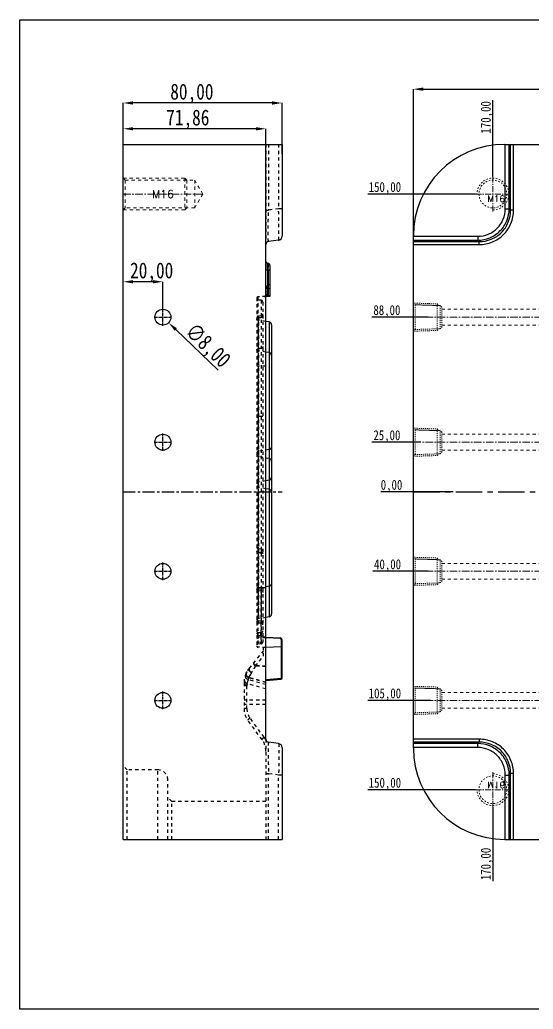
# Model space of a CAD drawing. Header units: millimetres. Extents: x -685 to 1888, y -6001 to 855.
# Drawn here: x -95.8 to 162.8, y -3584.9 to -3086.6 of the extents above; entities that cross this region are included whole.
import ezdxf
from ezdxf.enums import TextEntityAlignment as Align

# ---------------------------------------------------------------- set-up
doc = ezdxf.new("R2010")
doc.units = ezdxf.units.MM
doc.header["$LTSCALE"] = 16.335
doc.header["$PDMODE"] = 3
doc.header["$PDSIZE"] = 0.3125
doc.linetypes.add('CENTER', pattern=[0.6, 0.375, -0.075, 0.075, -0.075])
doc.linetypes.add('HIDDEN', pattern=[0.2, 0.1, -0.1])
doc.layers.get('0').update_dxf_attribs({"linetype": 'CONTINUOUS'})
doc.layers.get('Defpoints').update_dxf_attribs({"linetype": 'CONTINUOUS'})
for name, color, linetype, lineweight in [('cool', 153, 'HIDDEN', 9), ('dim', 82, 'CONTINUOUS', 9), ('screw', 33, 'CONTINUOUS', 13)]:
    doc.layers.add(name, color=color, linetype=linetype, lineweight=lineweight)
doc.layers.add('DEFAULT_2', color=8, linetype='HIDDEN')
doc.styles.get("Standard").update_dxf_attribs({"font": 'txt', "width": 0.8})
doc.styles.add('TXT', font='txt.shx', dxfattribs={"bigfont": 'gbcbig.shx'})
doc.dimstyles.new('mold', dxfattribs={"dimtxt": 8, "dimasz": 5, "dimexe": 0, "dimexo": 0, "dimgap": 0, "dimtad": 1, "dimzin": 1, "dimtxsty": 'Standard', "dimcen": 0, "dimclrd": 4, "dimclre": 4, "dimclrt": 6, "dimazin": 0, "dimtfac": 1, "dimtofl": 0, "dimtmove": 0, "dimatfit": 3, "dimfxl": 0, "dimarcsym": 0})

# ---------------------------------------------------------------- blocks, each defined once
blk = doc.blocks.new('screw_m16_g')
at = {"layer": 'screw', "color": 1, "linetype": 'CENTER', "ltscale": 0.497582}
for p, q in [((0, -8.8), (0, 8.8)), ((-8.8, 0), (8.8, 0))]:
    blk.add_line(p, q, dxfattribs=at)
at = {"layer": 'screw', "color": 33, "linetype": 'HIDDEN', "ltscale": 0.497582}
blk.add_circle((0, 0), 7, dxfattribs=at)
at = {"layer": 'screw', "color": 92, "linetype": 'HIDDEN', "ltscale": 0.497582}
blk.add_arc((0, 0), 8, 270, 180, dxfattribs=at)
at = {"layer": 'screw', "color": 6, "style": 'TXT'}
blk.add_text('M16', height=3.2, dxfattribs=at).set_placement((-2.72, -4))
blk = doc.blocks.new('*D316')
at = {"color": 4, "lineweight": -2}
for p, q in [((-43.76, -3154.14), (-43.76, -3128.49)), ((31.24, -3128.49), (-38.76, -3128.49)), ((36.24, -3154.14), (36.24, -3128.49))]:
    blk.add_line(p, q, dxfattribs=at)
at = {"color": 4}
for points in [[(-38.76, -3127.66), (-38.76, -3129.32), (-43.76, -3128.49)], [(31.24, -3127.66), (31.24, -3129.32), (36.24, -3128.49)]]:
    blk.add_solid(points, dxfattribs=at)
at = {"layer": 'Defpoints', "color": 0}
for p in [(-43.76, -3128.49), (-43.76, -3154.14), (36.24, -3154.14)]:
    blk.add_point(p, dxfattribs=at)
at = {"color": 6, "insert": (-9.17, -3123.82), "char_height": 8, "attachment_point": 5}
blk.add_mtext('80,00', dxfattribs=at)
blk = doc.blocks.new('*D317')
at = {"color": 4, "lineweight": -2}
for p, q in [((102.42, -3208.63), (102.42, -3121.53)), ((107.42, -3121.53), (517.42, -3121.53)), ((522.42, -3208.63), (522.42, -3121.53))]:
    blk.add_line(p, q, dxfattribs=at)
at = {"color": 4}
for points in [[(107.42, -3120.69), (107.42, -3122.36), (102.42, -3121.53)], [(517.42, -3120.69), (517.42, -3122.36), (522.42, -3121.53)]]:
    blk.add_solid(points, dxfattribs=at)
at = {"layer": 'Defpoints', "color": 0}
for p in [(522.42, -3121.53), (102.42, -3208.63), (522.42, -3208.63)]:
    blk.add_point(p, dxfattribs=at)
at = {"color": 6, "insert": (311.28, -3116.86), "char_height": 8, "attachment_point": 5}
blk.add_mtext('420,00', dxfattribs=at)
blk = doc.blocks.new('cool_jt_f12')
at = {"layer": 'cool', "ltscale": 0.3}
for p, q in [((0, 7.0785), (0.856, 6.2225)), ((0, 7.0785), (12, 6.7035)), ((0.856, 6.2225), (0.856, -6.2225)), ((13.5, 5.827375), (0.856, 6.2225)), ((0.856, 6.2225), (13.5, 5.827375)), ((12, 6.7035), (12.856, 5.8475)), ((12, 6.7035), (12, -6.7035)), ((14.327375, 5), (13.5, 5.827375)), ((13.5, -5.827375), (13.5, 5.827375)), ((14.327375, -5), (14.327375, 5)), ((0.856, -6.2225), (0, -7.0785)), ((0, -7.0785), (12, -6.7035)), ((0.856, -6.2225), (13.5, -5.827375)), ((12, -6.7035), (12.856, -5.8475)), ((13.5, -5.827375), (14.327375, -5))]:
    blk.add_line(p, q, dxfattribs=at)
blk = doc.blocks.new('124')
at = {"layer": 'cool', "ltscale": 0.932966}
for p, q in [((10.14, -1344.71), (401.48, -1344.71)), ((10.14, -1352.71), (401.48, -1352.71))]:
    blk.add_line(p, q, dxfattribs=at)
at = {"layer": 'cool', "color": 1, "linetype": 'CENTER', "ltscale": 0.621977}
blk.add_line((-4.19, -1348.71), (415.81, -1348.71), dxfattribs=at)
at = {"layer": 'cool', "ltscale": 0.932966}
blk.add_blockref('cool_jt_f12', (-4.19, -1348.71), dxfattribs=at)
at = {"layer": 'cool', "ltscale": 0.932966, "rotation": 180}
blk.add_blockref('cool_jt_f12', (415.81, -1348.71), dxfattribs=at)
blk = doc.blocks.new('*D319')
at = {"color": 4, "lineweight": -2}
for p, q in [((-43.76, -3231.32), (-43.76, -3218.51)), ((-28.76, -3218.51), (-38.76, -3218.51)), ((-23.76, -3233.97), (-23.76, -3218.51))]:
    blk.add_line(p, q, dxfattribs=at)
at = {"color": 4}
for points in [[(-38.76, -3217.68), (-38.76, -3219.34), (-43.76, -3218.51)], [(-28.76, -3217.68), (-28.76, -3219.34), (-23.76, -3218.51)]]:
    blk.add_solid(points, dxfattribs=at)
at = {"layer": 'Defpoints', "color": 0}
for p in [(-43.76, -3218.51), (-43.76, -3231.32), (-23.76, -3233.97)]:
    blk.add_point(p, dxfattribs=at)
at = {"color": 6, "insert": (-29.42, -3213.84), "char_height": 8, "attachment_point": 5}
blk.add_mtext('20,00', dxfattribs=at)
blk = doc.blocks.new('*D388')
at = {"color": 4, "lineweight": -2}
blk.add_line((4.01, -3263.06), (-17.27, -3242.58), dxfattribs=at)
at = {"color": 4}
blk.add_solid([(-16.69, -3241.98), (-17.85, -3243.18), (-20.87, -3239.12)], dxfattribs=at)
at = {"layer": 'Defpoints', "color": 0}
for p in [(-26.64, -3233.57), (-20.87, -3239.12)]:
    blk.add_point(p, dxfattribs=at)
at = {"color": 6, "insert": (-1.59, -3251.19), "char_height": 8, "attachment_point": 5, "rotation": 316.1051}
blk.add_mtext('∅8,00', dxfattribs=at)
blk = doc.blocks.new('*D400')
at = {"layer": 'Defpoints', "color": 0}
for p in [(96.72, -3324.34), (122.36, -3324.34), (312.42, -3324.34)]:
    blk.add_point(p, dxfattribs=at)
at = {"layer": 'dim', "color": 4, "lineweight": -2}
blk.add_line((122.36, -3324.34), (86.05, -3324.34), dxfattribs=at)
at = {"layer": 'dim', "color": 6, "insert": (91.39, -3321.43), "char_height": 5, "attachment_point": 5}
blk.add_mtext('0,00', dxfattribs=at)
blk = doc.blocks.new('*D401')
at = {"layer": 'Defpoints', "color": 0}
for p in [(96.72, -3299.34), (106.07, -3299.34), (312.42, -3324.34)]:
    blk.add_point(p, dxfattribs=at)
at = {"layer": 'dim', "color": 4, "lineweight": -2}
blk.add_line((106.07, -3299.34), (81.39, -3299.34), dxfattribs=at)
at = {"layer": 'dim', "color": 6, "insert": (89.05, -3296.43), "char_height": 5, "attachment_point": 5}
blk.add_mtext('25,00', dxfattribs=at)
blk = doc.blocks.new('*D402')
at = {"layer": 'Defpoints', "color": 0}
for p in [(312.42, -3324.34), (96.72, -3364.34), (109.9, -3364.34)]:
    blk.add_point(p, dxfattribs=at)
at = {"layer": 'dim', "color": 4, "lineweight": -2}
blk.add_line((109.9, -3364.34), (82.05, -3364.34), dxfattribs=at)
at = {"layer": 'dim', "color": 6, "insert": (89.39, -3361.43), "char_height": 5, "attachment_point": 5}
blk.add_mtext('40,00', dxfattribs=at)
blk = doc.blocks.new('*D403')
at = {"layer": 'Defpoints', "color": 0}
for p in [(312.42, -3324.34), (96.72, -3429.34), (111.16, -3429.34)]:
    blk.add_point(p, dxfattribs=at)
at = {"layer": 'dim', "color": 4, "lineweight": -2}
blk.add_line((111.16, -3429.34), (79.39, -3429.34), dxfattribs=at)
at = {"layer": 'dim', "color": 6, "insert": (88.05, -3426.43), "char_height": 5, "attachment_point": 5}
blk.add_mtext('105,00', dxfattribs=at)
blk = doc.blocks.new('*D404')
at = {"layer": 'Defpoints', "color": 0}
for p in [(312.42, -3324.34), (96.72, -3474.34), (133.62, -3474.34)]:
    blk.add_point(p, dxfattribs=at)
at = {"layer": 'dim', "color": 4, "lineweight": -2}
blk.add_line((133.62, -3474.34), (79.39, -3474.34), dxfattribs=at)
at = {"layer": 'dim', "color": 6, "insert": (88.05, -3471.43), "char_height": 5, "attachment_point": 5}
blk.add_mtext('150,00', dxfattribs=at)
blk = doc.blocks.new('*D405')
at = {"layer": 'Defpoints', "color": 0}
for p in [(96.72, -3236.34), (109.86, -3236.34), (312.42, -3324.34)]:
    blk.add_point(p, dxfattribs=at)
at = {"layer": 'dim', "color": 4, "lineweight": -2}
blk.add_line((109.86, -3236.34), (81.39, -3236.34), dxfattribs=at)
at = {"layer": 'dim', "color": 6, "insert": (89.05, -3233.43), "char_height": 5, "attachment_point": 5}
blk.add_mtext('88,00', dxfattribs=at)
blk = doc.blocks.new('*D406')
at = {"layer": 'Defpoints', "color": 0}
for p in [(96.72, -3174.34), (133.62, -3174.34), (312.42, -3324.34)]:
    blk.add_point(p, dxfattribs=at)
at = {"layer": 'dim', "color": 4, "lineweight": -2}
blk.add_line((133.62, -3174.34), (79.39, -3174.34), dxfattribs=at)
at = {"layer": 'dim', "color": 6, "insert": (88.05, -3171.43), "char_height": 5, "attachment_point": 5}
blk.add_mtext('150,00', dxfattribs=at)
blk = doc.blocks.new('*D407')
at = {"layer": 'Defpoints', "color": 0}
for p in [(142.42, -3144.38), (142.42, -3165.54), (312.42, -3324.34)]:
    blk.add_point(p, dxfattribs=at)
at = {"layer": 'dim', "color": 4, "lineweight": -2}
blk.add_line((142.42, -3165.54), (142.42, -3127.05), dxfattribs=at)
at = {"layer": 'dim', "color": 6, "insert": (139.5, -3135.72), "char_height": 5, "attachment_point": 5, "rotation": 90}
blk.add_mtext('170,00', dxfattribs=at)
blk = doc.blocks.new('*D408')
at = {"layer": 'Defpoints', "color": 0}
for p in [(312.42, -3324.34), (142.42, -3483.14), (142.42, -3503.07)]:
    blk.add_point(p, dxfattribs=at)
at = {"layer": 'dim', "color": 4, "lineweight": -2}
blk.add_line((142.42, -3483.14), (142.42, -3520.4), dxfattribs=at)
at = {"layer": 'dim', "color": 6, "insert": (139.5, -3511.73), "char_height": 5, "attachment_point": 5, "rotation": 90}
blk.add_mtext('170,00', dxfattribs=at)
blk = doc.blocks.new('*D677')
at = {"color": 4, "lineweight": -2}
for p, q in [((-43.76, -3159.02), (-43.76, -3141.48)), ((23.1, -3141.48), (-38.76, -3141.48)), ((28.1, -3204.86), (28.1, -3141.48))]:
    blk.add_line(p, q, dxfattribs=at)
at = {"color": 4}
for points in [[(-38.76, -3140.65), (-38.76, -3142.31), (-43.76, -3141.48)], [(23.1, -3140.65), (23.1, -3142.31), (28.1, -3141.48)]]:
    blk.add_solid(points, dxfattribs=at)
at = {"layer": 'Defpoints', "color": 0}
for p in [(-43.76, -3141.48), (-43.76, -3159.02), (28.1, -3204.86)]:
    blk.add_point(p, dxfattribs=at)
at = {"color": 6, "insert": (-11.22, -3136.81), "char_height": 8, "attachment_point": 5}
blk.add_mtext('71,86', dxfattribs=at)

msp = doc.modelspace()

# ---------------------------------------------------------------- linework, layer by layer
at = {"color": 7, "linetype": 'Continuous'}
for p, q in [((-43.755, -3499.342), (-43.755, -3149.342)), ((-43.755, -3149.342), (36.245, -3149.342)), ((36.245, -3149.342), (36.245, -3195.603)), ((148.421, -3149.342), (476.421, -3149.342)), ((148.682, -3181.74), (148.682, -3149.342)), ((150.662, -3181.74), (150.662, -3149.342)), ((151.383, -3182.46), (151.383, -3149.342)), ((152.869, -3182.46), (152.869, -3149.342)), ((148.682, -3181.74), (150.662, -3181.74)), ((150.662, -3181.74), (151.383, -3182.46)), ((152.869, -3182.46), (151.383, -3182.46)), ((34.523, -3197.584), (29.395, -3198.305)), ((102.421, -3453.342), (102.421, -3195.342)), ((102.421, -3195.603), (134.818, -3195.603)), ((102.421, -3197.584), (134.818, -3197.584)), ((102.421, -3198.305), (135.539, -3198.305)), ((134.818, -3195.603), (134.818, -3197.584)), ((134.818, -3197.584), (135.539, -3198.305)), ((135.539, -3199.79), (135.539, -3198.305)), ((28.104, -3448.894), (28.104, -3199.79)), ((102.421, -3199.79), (135.539, -3199.79)), ((29.017, -3212.731), (28.104, -3212.731)), ((29.216, -3209.262), (29.017, -3209.245)), ((29.017, -3225.886), (29.017, -3212.731)), ((29.216, -3212.749), (29.017, -3212.731)), ((29.216, -3212.749), (29.216, -3225.883)), ((30.128, -3212.749), (29.216, -3212.749)), ((30.128, -3210.258), (30.128, -3225.867)), ((30.128, -3225.867), (28.224, -3225.9)), ((29.723, -3238.747), (28.104, -3238.462)), ((29.723, -3238.747), (29.723, -3387.308)), ((30.968, -3240.233), (30.968, -3385.821)), ((29.723, -3254.209), (28.104, -3253.924)), ((29.723, -3318.466), (28.104, -3318.751)), ((29.723, -3323.051), (28.104, -3322.766)), ((29.723, -3387.308), (28.104, -3387.594)), ((28.104, -3397.492), (35.292, -3397.868)), ((35.292, -3398.24), (28.104, -3397.863)), ((35.768, -3402.38), (28.104, -3402.782)), ((35.768, -3398.742), (35.768, -3418.173)), ((35.768, -3402.38), (36.245, -3402.355)), ((36.245, -3418.172), (36.245, -3398.872)), ((28.104, -3418.843), (35.768, -3418.173)), ((36.182, -3418.172), (36.243, -3418.172)), ((28.104, -3419.342), (35.788, -3418.67)), ((34.523, -3451.1), (29.395, -3450.379)), ((135.539, -3448.894), (102.421, -3448.894)), ((135.539, -3450.379), (102.421, -3450.379)), ((134.818, -3451.1), (102.421, -3451.1)), ((134.818, -3451.1), (135.539, -3450.379)), ((134.818, -3453.081), (134.818, -3451.1)), ((135.539, -3448.894), (135.539, -3450.379)), ((36.245, -3453.081), (36.245, -3499.342)), ((134.818, -3453.081), (102.421, -3453.081)), ((148.682, -3499.342), (148.682, -3466.944)), ((148.682, -3466.944), (150.662, -3466.944)), ((150.662, -3466.944), (151.383, -3466.224)), ((150.662, -3499.342), (150.662, -3466.944)), ((151.383, -3499.342), (151.383, -3466.224)), ((152.869, -3466.224), (151.383, -3466.224)), ((152.869, -3499.342), (152.869, -3466.224)), ((-43.755, -3499.342), (36.245, -3499.342)), ((148.421, -3499.342), (273.64, -3499.342))]:
    msp.add_line(p, q, dxfattribs=at)
at = {"color": 1, "linetype": 'CENTER', "ltscale": 0.248791}
for p, q in [((-23.755, -3240.742), (-23.755, -3231.942)), ((-28.155, -3236.342), (-19.355, -3236.342)), ((-23.755, -3303.742), (-23.755, -3294.942)), ((-28.155, -3299.342), (-19.355, -3299.342)), ((-23.755, -3368.742), (-23.755, -3359.942)), ((-28.155, -3364.342), (-19.355, -3364.342)), ((-23.755, -3433.742), (-23.755, -3424.942)), ((-28.155, -3429.342), (-19.355, -3429.342))]:
    msp.add_line(p, q, dxfattribs=at)
at = {"color": 1, "linetype": 'CENTER', "ltscale": 0.995164}
msp.add_line((-43.755, -3324.342), (36.245, -3324.342), dxfattribs=at)
at = {"color": 1, "linetype": 'CENTER', "ltscale": 2.176925}
msp.add_line((102.421, -3324.342), (522.421, -3324.342), dxfattribs=at)
msp.add_lwpolyline([(-95.837, -3086.591), (599.912, -3086.591), (599.912, -3584.869), (-95.837, -3584.869)], close=True)
for centre in [(-23.755, -3236.342), (-23.755, -3299.342), (-23.755, -3364.342), (-23.755, -3429.342)]:
    msp.add_circle(centre, 4)
at = {"color": 7, "linetype": 'Continuous'}
for centre, radius, start, end in [((148.421, -3195.342), 46, 90, 180), ((29.604, -3199.79), 1.5, 98, 180), ((34.245, -3195.603), 2, 278, 0), ((29.104, -3208.249), 1, 208.33388, 265), ((170.854, -3209.246), 141.88, 181.11375, 181.40758), ((29.128, -3210.258), 1, 0, 85), ((-105.758, -3209.405), 135.015, 358.58094, 359.00304), ((-87.42, -3209.727), 116.674, 359.00433, 359.19994), ((29.461, -3240.232), 1.508, 360, 80), ((29.461, -3255.694), 1.508, 360, 80), ((29.461, -3316.981), 1.508, 280, 360), ((29.461, -3324.536), 1.508, 360, 80), ((29.461, -3385.824), 1.508, 280, 360), ((35.24, -3398.872), 1.005, 360, 87), ((35.905, -3362.737), 55.435, 269.85911, 270.28697), ((35.745, -3418.172), 0.5, 275, 0), ((29.604, -3448.894), 1.5, 180, 262), ((34.245, -3453.081), 2, 0, 82), ((148.421, -3453.342), 46, 180, 270)]:
    msp.add_arc(centre, radius, start, end, dxfattribs=at)
for points, knots in [([(134.818, -3195.603), (136.623, -3195.603), (140.272, -3194.895), (144.893, -3191.817), (147.973, -3187.196), (148.682, -3183.545), (148.682, -3181.74)], [0, 0, 0, 0, 0.2499874, 0.4999184, 0.7498731, 1, 1, 1, 1]), ([(134.818, -3197.584), (136.879, -3197.579), (141.043, -3196.759), (146.315, -3193.239), (149.837, -3187.967), (150.657, -3183.801), (150.662, -3181.74)], [0, 0, 0, 0, 0.249973, 0.4999188, 0.749888, 1, 1, 1, 1]), ([(135.539, -3199.79), (137.795, -3199.79), (142.357, -3198.904), (148.134, -3195.056), (151.982, -3189.279), (152.868, -3184.716), (152.869, -3182.46)], [0, 0, 0, 0, 0.2500222, 0.4999828, 0.749975, 1, 1, 1, 1]), ([(135.539, -3198.305), (137.603, -3198.308), (141.778, -3197.506), (147.068, -3193.99), (150.584, -3188.7), (151.387, -3184.524), (151.383, -3182.46)], [0, 0, 0, 0, 0.2500208, 0.4999826, 0.7499764, 1, 1, 1, 1]), ([(28.982, -3210.447), (28.981, -3210.348), (28.981, -3210.03), (28.983, -3209.711), (28.991, -3209.493)], [0, 0, 0, 0, 0.3116529, 1, 1, 1, 1]), ([(29.001, -3212.004), (28.998, -3211.863), (28.989, -3211.344), (28.983, -3210.825), (28.982, -3210.447)], [0, 0, 0, 0, 0.2715854, 1, 1, 1, 1]), ([(28.991, -3209.493), (28.992, -3209.456), (28.995, -3209.396), (29, -3209.313), (29.007, -3209.276), (29.011, -3209.244), (29.017, -3209.245)], [0, 0, 0, 0, 0.4329083, 0.7442602, 0.9322565, 1, 1, 1, 1]), ([(29.216, -3209.262), (29.221, -3209.263), (29.224, -3209.287), (29.231, -3209.32), (29.235, -3209.387), (29.243, -3209.517), (29.248, -3209.742), (29.25, -3209.936), (29.251, -3210.048)], [0, 0, 0, 0, 0.0191049, 0.0686388, 0.1495189, 0.2613573, 0.5747406, 1, 1, 1, 1]), ([(29.251, -3210.048), (29.251, -3210.141), (29.252, -3210.577), (29.248, -3211.013), (29.243, -3211.356)], [0, 0, 0, 0, 0.2143111, 1, 1, 1, 1]), ([(35.292, -3397.868), (35.295, -3397.868), (35.295, -3397.884), (35.298, -3397.902), (35.299, -3397.941), (35.299, -3398.008), (35.297, -3398.11), (35.294, -3398.195), (35.292, -3398.24)], [0, 0, 0, 0, 0.0235068, 0.0859863, 0.1838334, 0.3126463, 0.6392497, 1, 1, 1, 1]), ([(35.768, -3398.742), (35.768, -3398.651), (35.708, -3398.467), (35.567, -3398.337), (35.486, -3398.294)], [0, 0, 0, 0, 0.4968844, 1, 1, 1, 1]), ([(35.768, -3398.742), (35.844, -3398.743), (35.981, -3398.753), (36.119, -3398.781), (36.176, -3398.807)], [0, 0, 0, 0, 0.544366, 1, 1, 1, 1]), ([(36.176, -3398.807), (36.186, -3398.812), (36.213, -3398.826), (36.245, -3398.851), (36.245, -3398.872)], [0, 0, 0, 0, 0.3436369, 1, 1, 1, 1]), ([(35.768, -3418.173), (35.772, -3418.215), (35.782, -3418.358), (35.791, -3418.502), (35.788, -3418.603)], [0, 0, 0, 0, 0.2978468, 1, 1, 1, 1]), ([(35.788, -3418.603), (35.788, -3418.62), (35.785, -3418.637), (35.784, -3418.67), (35.778, -3418.671)], [0, 0, 0, 0, 0.725984, 1, 1, 1, 1]), ([(150.662, -3466.944), (150.658, -3464.884), (149.837, -3460.719), (146.318, -3455.447), (141.046, -3451.926), (136.88, -3451.105), (134.818, -3451.1)], [0, 0, 0, 0, 0.249973, 0.4999188, 0.749888, 1, 1, 1, 1]), ([(152.869, -3466.224), (152.868, -3463.968), (151.983, -3459.406), (148.135, -3453.628), (142.357, -3449.78), (137.795, -3448.894), (135.539, -3448.894)], [0, 0, 0, 0, 0.2500222, 0.4999828, 0.749975, 1, 1, 1, 1]), ([(151.383, -3466.224), (151.387, -3464.16), (150.585, -3459.984), (147.068, -3454.694), (141.778, -3451.178), (137.603, -3450.376), (135.539, -3450.379)], [0, 0, 0, 0, 0.2500208, 0.4999826, 0.7499764, 1, 1, 1, 1]), ([(148.682, -3466.944), (148.682, -3465.14), (147.973, -3461.491), (144.896, -3456.869), (140.274, -3453.79), (136.624, -3453.081), (134.818, -3453.081)], [0, 0, 0, 0, 0.2499874, 0.4999184, 0.7498731, 1, 1, 1, 1])]:
    msp.add_open_spline(points, degree=3, knots=knots, dxfattribs=at)
msp.add_open_spline([(35.486, -3398.294), (35.426, -3398.263), (35.359, -3398.244), (35.292, -3398.24)], degree=3, dxfattribs=at)
at = {"layer": 'DEFAULT_2', "color": 8, "linetype": 'HIDDEN'}
for p, q in [((28.104, -3149.342), (28.104, -3199.79)), ((29.395, -3149.342), (29.395, -3182.46)), ((34.523, -3149.342), (34.523, -3181.74)), ((28.104, -3182.46), (29.395, -3182.46)), ((34.523, -3181.74), (29.395, -3182.46)), ((36.245, -3181.74), (34.523, -3181.74)), ((28.743, -3220.446), (27.911, -3224.604)), ((28.861, -3222.156), (28.378, -3224.573)), ((29.209, -3220.043), (28.861, -3222.156)), ((28.861, -3222.156), (29.001, -3221.309)), ((30.128, -3222.139), (28.861, -3222.156)), ((29.001, -3221.309), (29.209, -3220.043)), ((30.128, -3219.995), (29.209, -3220.043)), ((23.582, -3226.616), (23.582, -3402.068)), ((25.662, -3227.847), (24.049, -3227.734)), ((28.104, -3225.902), (24.058, -3226.114)), ((24.058, -3226.114), (24.058, -3402.57)), ((25.662, -3227.847), (25.662, -3390.336)), ((27.853, -3225.196), (27.853, -3225.438)), ((28.104, -3225.902), (28.224, -3225.9)), ((28.329, -3225.066), (28.329, -3225.539)), ((30.128, -3225.633), (28.329, -3225.539)), ((26.597, -3228.849), (26.597, -3399.835)), ((24.246, -3237.782), (24.246, -3388.274)), ((28.104, -3238.462), (24.246, -3237.782)), ((24.329, -3235.813), (24.329, -3390.243)), ((25.662, -3235.72), (24.329, -3235.813)), ((25.662, -3236.618), (24.329, -3236.709)), ((28.104, -3253.924), (24.246, -3253.243)), ((25.662, -3252.08), (24.329, -3252.17)), ((28.104, -3261.077), (23.582, -3261.077)), ((26.597, -3286.337), (23.582, -3286.337)), ((29.723, -3303.004), (24.246, -3303.97)), ((29.723, -3307.59), (24.246, -3306.624)), ((28.104, -3318.751), (24.246, -3319.431)), ((28.104, -3322.766), (24.246, -3322.086)), ((24.329, -3354.698), (24.255, -3352.95)), ((24.255, -3352.95), (24.27, -3353.305)), ((25.753, -3353.194), (24.256, -3352.95)), ((24.27, -3353.305), (24.295, -3353.889)), ((25.75, -3353.232), (25.753, -3353.194)), ((26.597, -3355.18), (23.582, -3355.18)), ((24.295, -3353.889), (24.329, -3354.698)), ((24.329, -3354.698), (25.662, -3354.901)), ((28.104, -3372.632), (23.582, -3372.632)), ((24.049, -3372.879), (23.582, -3372.879)), ((25.662, -3372.766), (24.049, -3372.879)), ((29.723, -3371.847), (24.246, -3372.812)), ((26.597, -3372.766), (25.662, -3372.766)), ((25.662, -3373.976), (24.329, -3373.885)), ((28.104, -3387.594), (24.246, -3388.274)), ((25.662, -3389.438), (24.329, -3389.347)), ((24.329, -3390.243), (25.662, -3390.336)), ((28.104, -3397.492), (24.058, -3397.279)), ((28.104, -3397.863), (24.058, -3397.651)), ((25.521, -3395.38), (24.119, -3395.282)), ((24.119, -3396.768), (24.119, -3400.192)), ((25.521, -3396.866), (24.119, -3396.768)), ((25.521, -3396.866), (25.521, -3400.094)), ((24.043, -3400.411), (24.049, -3400.95)), ((25.662, -3400.837), (24.049, -3400.95)), ((28.104, -3402.782), (24.058, -3402.57)), ((25.521, -3400.094), (24.119, -3400.192)), ((26.904, -3407.103), (26.904, -3402.719)), ((26.904, -3404.282), (19.81, -3412.969)), ((22.834, -3412.087), (26.904, -3407.103)), ((28.104, -3412.349), (22.834, -3412.087)), ((28.104, -3412.094), (23.034, -3411.842)), ((28.104, -3420.394), (19.59, -3418.006)), ((28.104, -3420.206), (19.686, -3417.829)), ((17.104, -3420.559), (17.104, -3433.468)), ((18.553, -3433.468), (18.553, -3421.877)), ((28.104, -3423.571), (18.673, -3420.908)), ((28.104, -3421.411), (19.196, -3418.913)), ((28.104, -3429.237), (17.104, -3429.237)), ((28.104, -3431.449), (17.104, -3431.449)), ((18.553, -3433.468), (17.104, -3433.468)), ((26.168, -3449.102), (19.04, -3439.381)), ((27.23, -3447.919), (20.102, -3438.199)), ((28.104, -3448.894), (28.104, -3499.342)), ((-41.754, -3464.342), (-43.755, -3462.341)), ((-41.755, -3499.342), (-41.754, -3464.342)), ((-26.255, -3464.342), (-41.754, -3464.342)), ((-26.255, -3499.342), (-26.255, -3464.342)), ((28.104, -3466.224), (29.395, -3466.224)), ((34.523, -3466.944), (29.395, -3466.224)), ((29.395, -3499.342), (29.395, -3466.224)), ((36.245, -3466.944), (34.523, -3466.944)), ((34.523, -3499.342), (34.523, -3466.944)), ((-21.255, -3499.342), (-21.255, -3469.342)), ((-19.255, -3480.312), (-21.255, -3478.312)), ((-19.255, -3499.342), (-19.255, -3480.312)), ((28.104, -3480.312), (-19.255, -3480.312))]:
    msp.add_line(p, q, dxfattribs=at)
for points in [[(24.255, -3352.95), (23.941, -3352.826), (23.677, -3352.536), (23.582, -3352.156)], [(26.597, -3354.186), (26.469, -3353.696), (26.119, -3353.331), (25.752, -3353.194)]]:
    msp.add_lwpolyline(points, dxfattribs=at)
for centre, radius, start, end in [((29.104, -3208.249), 1, 180, 208.33388), ((-70.805, -3209.957), 100.058, 359.19903, 359.40319), ((29.236, -3220.545), 0.502, 93, 168.69006), ((24.084, -3226.616), 0.502, 93, 180), ((24.084, -3227.233), 0.502, 180, 266), ((25.592, -3228.849), 1.005, 360, 86), ((27.35, -3225.438), 0.502, 273, 360), ((30.868, -3225.196), 3.015, 168.69006, 180), ((28.354, -3226.912), 1.846, 90.76377, 94.32581), ((22.979, -3225.169), 5.363, 354.28782, 356.04368), ((30.839, -3225.066), 2.51, 168.69536, 180.00255), ((24.386, -3236.615), 0.804, 94, 180), ((24.386, -3236.99), 0.804, 180, 260), ((25.592, -3234.717), 1.005, 274, 360), ((25.636, -3235.641), 0.961, 338.02939, 344.5686), ((24.386, -3252.451), 0.804, 180, 260), ((29.461, -3301.52), 1.508, 280, 360), ((24.386, -3304.762), 0.804, 100, 180), ((24.386, -3305.832), 0.804, 180, 260), ((29.461, -3309.074), 1.508, 360, 80), ((24.386, -3320.223), 0.804, 100, 180), ((24.386, -3321.294), 0.804, 180, 260), ((24.381, -3352.99), 1.708, 258.24528, 268.27562), ((24.386, -3373.604), 0.804, 100, 180), ((-8388.134, -3395.014), 8413.825, 0.0247728, 0.1515008), ((29.461, -3370.362), 1.508, 280, 360), ((24.386, -3389.066), 0.804, 100, 180), ((24.386, -3389.44), 0.804, 180, 266), ((25.592, -3391.338), 1.005, 360, 86), ((-1734.804, -3393.244), 1760.495, 359.822454, 0.060807), ((24.084, -3395.783), 0.502, 86.00127, 179.99639), ((24.084, -3396.778), 0.502, 180, 267), ((24.08, -3398.59), 1.822, 91.27441, 95.02566), ((24.084, -3398.695), 1.927, 88.96985, 91.33422), ((32.773, -3397.286), 8.723, 181.42237, 182.39845), ((-150.925, -3394.488), 175.059, 359.25358, 359.448), ((-34.637, -3395.647), 58.766, 359.48634, 359.95135), ((88.502, -3395.131), 63.005, 181.35597, 181.57858), ((25.592, -3394.378), 1.005, 266, 360), ((35.266, -3398.742), 0.502, 0.00021, 86.99967), ((24.084, -3401.451), 0.502, 94, 180), ((24.084, -3402.068), 0.502, 180, 267), ((25.591, -3396.256), 3.839, 268.96833, 270.67958), ((25.592, -3399.835), 1.005, 274, 360), ((29.104, -3420.559), 12, 140.76263, 180), ((185.23, -3513.617), 191.483, 147.89244, 149.16862), ((179.718, -3510.386), 185.137, 147.92985, 149.1312), ((179.574, -3510.298), 184.968, 147.9293, 149.13175), ((28.553, -3422.453), 10, 152.45671, 171.11199), ((25.703, -3421.876), 7.151, 155.52131, 180.01128), ((25.679, -3422.21), 7.126, 169.46712, 180.02075), ((27.104, -3433.468), 10, 180, 216.25384), ((26.552, -3433.468), 7.999, 179.99749, 216.25634), ((33.691, -3456.063), 10.396, 128.42776, 129.8382), ((17.588, -3454.989), 11.956, 28.44783, 36.25077), ((18.104, -3455.015), 10, 0, 36.25384), ((-26.255, -3469.342), 5, 0, 90)]:
    msp.add_arc(centre, radius, start, end, dxfattribs=at)
for points, knots in [([(29.395, -3198.305), (29.389, -3198.306), (29.383, -3198.268), (29.374, -3198.225), (29.367, -3198.125), (29.359, -3197.998), (29.352, -3197.83), (29.342, -3197.534), (29.332, -3197.073), (29.323, -3196.415), (29.316, -3195.621), (29.312, -3194.699), (29.311, -3193.658), (29.313, -3192.507), (29.319, -3190.788), (29.333, -3188.46), (29.359, -3185.518), (29.382, -3183.492), (29.395, -3182.46)], [0, 0, 0, 0, 0.0012565, 0.0047746, 0.0106358, 0.018848, 0.0294105, 0.042309, 0.0749898, 0.116632, 0.1668725, 0.2252287, 0.2911597, 0.3640033, 0.443057, 0.6165129, 0.8046509, 1, 1, 1, 1]), ([(34.523, -3197.584), (34.531, -3197.583), (34.54, -3197.548), (34.551, -3197.496), (34.561, -3197.396), (34.572, -3197.265), (34.581, -3197.094), (34.594, -3196.795), (34.608, -3196.33), (34.62, -3195.669), (34.628, -3194.874), (34.633, -3193.952), (34.636, -3192.495), (34.628, -3190.433), (34.606, -3187.728), (34.571, -3184.792), (34.54, -3182.77), (34.523, -3181.74)], [0, 0, 0, 0, 0.0015355, 0.0052877, 0.0113643, 0.0197779, 0.0305272, 0.0435942, 0.0765547, 0.118393, 0.1687287, 0.2270887, 0.2929275, 0.4444223, 0.617299, 0.8049653, 1, 1, 1, 1]), ([(29.017, -3209.245), (29.011, -3209.244), (29.007, -3209.278), (29, -3209.317), (28.995, -3209.405), (28.99, -3209.517), (28.986, -3209.663), (28.982, -3209.914), (28.981, -3210.179), (28.981, -3210.385), (28.982, -3210.447)], [0, 0, 0, 0, 0.0148384, 0.0561588, 0.1246163, 0.2197286, 0.3407106, 0.4864306, 0.8463534, 1, 1, 1, 1]), ([(29.001, -3212.004), (29.001, -3212.02), (29.006, -3212.262), (29.011, -3212.504), (29.017, -3212.731)], [0, 0, 0, 0, 0.0639145, 1, 1, 1, 1]), ([(29.216, -3212.749), (29.221, -3212.522), (29.231, -3212.078), (29.239, -3211.614), (29.242, -3211.376), (29.243, -3211.356)], [0, 0, 0, 0, 0.4876481, 0.9573282, 1, 1, 1, 1]), ([(28.861, -3222.156), (28.755, -3222.137), (28.609, -3222.124), (28.455, -3222.138), (28.399, -3222.168), (28.395, -3222.187)], [0, 0, 0, 0, 0.671524, 0.8787586, 1, 1, 1, 1]), ([(28.329, -3225.066), (28.216, -3225.067), (28.061, -3225.083), (27.903, -3225.131), (27.853, -3225.176), (27.853, -3225.196)], [0, 0, 0, 0, 0.6666372, 0.8824072, 1, 1, 1, 1]), ([(28.328, -3225.518), (28.215, -3225.529), (28.062, -3225.528), (27.902, -3225.499), (27.853, -3225.457), (27.853, -3225.438)], [0, 0, 0, 0, 0.6808846, 0.889424, 1, 1, 1, 1]), ([(27.853, -3225.438), (27.853, -3225.467), (27.959, -3225.515), (28.035, -3225.52), (28.094, -3225.524)], [0, 0, 0, 0, 0.3271637, 1, 1, 1, 1]), ([(27.911, -3224.604), (27.915, -3224.586), (27.97, -3224.555), (28.125, -3224.541), (28.271, -3224.554), (28.378, -3224.573)], [0, 0, 0, 0, 0.1146121, 0.3283255, 1, 1, 1, 1]), ([(28.097, -3224.547), (28.053, -3224.548), (27.992, -3224.549), (27.916, -3224.582), (27.911, -3224.604)], [0, 0, 0, 0, 0.6629236, 1, 1, 1, 1]), ([(28.091, -3225.903), (28.103, -3225.903), (28.176, -3225.87), (28.19, -3225.782), (28.204, -3225.722)], [0, 0, 0, 0, 0.1657758, 1, 1, 1, 1]), ([(28.094, -3225.524), (28.112, -3225.525), (28.19, -3225.528), (28.268, -3225.524), (28.327, -3225.518)], [0, 0, 0, 0, 0.2283104, 1, 1, 1, 1]), ([(28.378, -3224.573), (28.353, -3224.569), (28.26, -3224.554), (28.166, -3224.546), (28.097, -3224.547)], [0, 0, 0, 0, 0.26932, 1, 1, 1, 1]), ([(28.105, -3225.902), (28.148, -3225.902), (28.2, -3225.722), (28.243, -3225.619), (28.279, -3225.533)], [0, 0, 0, 0, 0.3164148, 1, 1, 1, 1]), ([(28.204, -3225.722), (28.207, -3225.707), (28.22, -3225.642), (28.229, -3225.576), (28.23, -3225.525)], [0, 0, 0, 0, 0.23053, 1, 1, 1, 1]), ([(28.329, -3225.539), (28.324, -3225.617), (28.311, -3225.736), (28.299, -3225.858), (28.285, -3225.899)], [0, 0, 0, 0, 0.6426471, 1, 1, 1, 1]), ([(28.285, -3225.899), (28.288, -3225.89), (28.303, -3225.825), (28.309, -3225.759), (28.315, -3225.703)], [0, 0, 0, 0, 0.1449554, 1, 1, 1, 1]), ([(24.329, -3236.709), (24.134, -3236.722), (23.742, -3236.897), (23.582, -3237.298), (23.582, -3237.49)], [0, 0, 0, 0, 0.5044069, 1, 1, 1, 1]), ([(26.597, -3235.641), (26.597, -3235.881), (26.396, -3236.383), (25.906, -3236.601), (25.662, -3236.618)], [0, 0, 0, 0, 0.4955931, 1, 1, 1, 1]), ([(23.582, -3252.952), (23.582, -3252.76), (23.742, -3252.358), (24.134, -3252.184), (24.329, -3252.17)], [0, 0, 0, 0, 0.4955931, 1, 1, 1, 1]), ([(26.597, -3251.103), (26.597, -3251.343), (26.396, -3251.845), (25.906, -3252.063), (25.662, -3252.08)], [0, 0, 0, 0, 0.4955931, 1, 1, 1, 1]), ([(25.753, -3353.194), (25.754, -3353.196), (25.749, -3353.208), (25.752, -3353.228), (25.748, -3353.266), (25.745, -3353.343), (25.737, -3353.476), (25.727, -3353.674), (25.714, -3353.921), (25.691, -3354.336), (25.673, -3354.667), (25.662, -3354.9)], [0, 0, 0, 0, 0.0043411, 0.0173619, 0.0390495, 0.0692686, 0.1544731, 0.2712787, 0.417403, 0.5900756, 1, 1, 1, 1]), ([(24.329, -3354.698), (24.235, -3354.695), (24.051, -3354.672), (23.785, -3354.605), (23.582, -3354.461), (23.582, -3354.355)], [0, 0, 0, 0, 0.3277928, 0.6311389, 1, 1, 1, 1]), ([(26.597, -3355.334), (26.597, -3355.2), (26.343, -3355.018), (26.01, -3354.933), (25.78, -3354.904), (25.662, -3354.901)], [0, 0, 0, 0, 0.3701613, 0.6730157, 1, 1, 1, 1]), ([(25.662, -3354.901), (25.834, -3354.906), (26.134, -3354.948), (26.43, -3355.074), (26.52, -3355.171)], [0, 0, 0, 0, 0.5647969, 1, 1, 1, 1]), ([(26.548, -3355.205), (26.556, -3355.215), (26.581, -3355.254), (26.597, -3355.3), (26.597, -3355.334)], [0, 0, 0, 0, 0.2797015, 1, 1, 1, 1]), ([(24.329, -3373.885), (24.134, -3373.872), (23.742, -3373.697), (23.582, -3373.296), (23.582, -3373.104)], [0, 0, 0, 0, 0.5044069, 1, 1, 1, 1]), ([(25.662, -3372.766), (25.666, -3374.592), (25.674, -3378.173), (25.683, -3383.374), (25.688, -3387.486), (25.69, -3390.523), (25.691, -3392.558), (25.69, -3394.402), (25.689, -3396.037), (25.687, -3397.448), (25.684, -3398.477), (25.681, -3399.178), (25.679, -3399.609), (25.677, -3399.976), (25.674, -3400.277), (25.671, -3400.511), (25.67, -3400.667), (25.666, -3400.755), (25.667, -3400.801), (25.662, -3400.819), (25.665, -3400.838), (25.662, -3400.837)], [0, 0, 0, 0, 0.1951233, 0.3827765, 0.5557371, 0.6345884, 0.7073212, 0.7732229, 0.8316695, 0.8820857, 0.9240006, 0.9416352, 0.9570022, 0.9700703, 0.9808082, 0.9891871, 0.9951885, 0.9972927, 0.9987966, 0.9996986, 1, 1, 1, 1]), ([(25.662, -3373.976), (25.906, -3373.993), (26.396, -3374.211), (26.597, -3374.713), (26.597, -3374.953)], [0, 0, 0, 0, 0.5044069, 1, 1, 1, 1]), ([(23.582, -3388.565), (23.582, -3388.757), (23.742, -3389.159), (24.134, -3389.333), (24.329, -3389.347)], [0, 0, 0, 0, 0.4955931, 1, 1, 1, 1]), ([(25.662, -3389.438), (25.906, -3389.454), (26.396, -3389.673), (26.597, -3390.174), (26.597, -3390.414)], [0, 0, 0, 0, 0.5044069, 1, 1, 1, 1]), ([(24.119, -3396.768), (23.993, -3396.766), (23.819, -3396.78), (23.642, -3396.827), (23.582, -3396.876), (23.582, -3396.898)], [0, 0, 0, 0, 0.6637433, 0.8836598, 1, 1, 1, 1]), ([(24.058, -3397.651), (23.944, -3397.65), (23.789, -3397.635), (23.632, -3397.585), (23.582, -3397.541), (23.582, -3397.522)], [0, 0, 0, 0, 0.6672302, 0.8854633, 1, 1, 1, 1]), ([(23.594, -3396.869), (23.623, -3396.837), (23.74, -3396.799), (23.85, -3396.781), (23.921, -3396.775)], [0, 0, 0, 0, 0.3786667, 1, 1, 1, 1]), ([(24.058, -3397.279), (24.052, -3397.279), (24.056, -3397.312), (24.049, -3397.345), (24.052, -3397.42), (24.052, -3397.472), (24.053, -3397.503)], [0, 0, 0, 0, 0.0732335, 0.276118, 0.5913119, 1, 1, 1, 1]), ([(24.058, -3397.651), (24.056, -3397.602), (24.053, -3397.514), (24.051, -3397.41), (24.052, -3397.346), (24.052, -3397.31), (24.055, -3397.294), (24.055, -3397.279), (24.058, -3397.279)], [0, 0, 0, 0, 0.3959818, 0.7127088, 0.8327614, 0.9227221, 0.9792833, 1, 1, 1, 1]), ([(24.119, -3395.282), (24.122, -3395.282), (24.12, -3395.296), (24.124, -3395.312), (24.124, -3395.348), (24.127, -3395.416), (24.128, -3395.535), (24.128, -3395.711), (24.128, -3395.929), (24.125, -3396.286), (24.122, -3396.57), (24.119, -3396.768)], [0, 0, 0, 0, 0.004802, 0.0184406, 0.0409021, 0.0720867, 0.1598604, 0.2792536, 0.427219, 0.5998965, 1, 1, 1, 1]), ([(24.126, -3395.389), (24.126, -3395.373), (24.124, -3395.348), (24.124, -3395.312), (24.12, -3395.296), (24.122, -3395.282), (24.119, -3395.282)], [0, 0, 0, 0, 0.4325873, 0.7441755, 0.9333766, 1, 1, 1, 1]), ([(25.515, -3396.622), (25.512, -3396.496), (25.506, -3396.118), (25.497, -3395.74), (25.508, -3395.487)], [0, 0, 0, 0, 0.3309739, 1, 1, 1, 1]), ([(25.521, -3395.38), (25.512, -3395.379), (25.516, -3395.437), (25.504, -3395.495), (25.505, -3395.635), (25.502, -3395.806), (25.505, -3396.026), (25.509, -3396.383), (25.516, -3396.668), (25.521, -3396.866)], [0, 0, 0, 0, 0.0186557, 0.0723209, 0.159539, 0.2784267, 0.4265553, 0.5994885, 1, 1, 1, 1]), ([(25.508, -3395.487), (25.509, -3395.46), (25.517, -3395.437), (25.512, -3395.38), (25.521, -3395.38)], [0, 0, 0, 0, 0.7410313, 1, 1, 1, 1]), ([(25.521, -3396.866), (25.774, -3396.871), (26.125, -3396.846), (26.474, -3396.745), (26.597, -3396.65), (26.597, -3396.607)], [0, 0, 0, 0, 0.66312, 0.8862708, 1, 1, 1, 1]), ([(25.521, -3396.866), (25.774, -3396.871), (26.125, -3396.846), (26.473, -3396.745), (26.597, -3396.65), (26.597, -3396.607)], [0, 0, 0, 0, 0.6631397, 0.8862814, 1, 1, 1, 1]), ([(35.292, -3398.24), (35.294, -3398.188), (35.298, -3398.096), (35.299, -3397.985), (35.3, -3397.91), (35.295, -3397.882), (35.295, -3397.868), (35.292, -3397.868)], [0, 0, 0, 0, 0.4198304, 0.7307248, 0.9230807, 0.9785778, 1, 1, 1, 1]), ([(24.119, -3400.192), (23.993, -3400.19), (23.819, -3400.204), (23.644, -3400.251), (23.582, -3400.299), (23.582, -3400.322)], [0, 0, 0, 0, 0.6638367, 0.8760541, 1, 1, 1, 1]), ([(24.049, -3400.95), (24.054, -3400.95), (24.059, -3400.924), (24.068, -3400.889), (24.076, -3400.819), (24.09, -3400.688), (24.105, -3400.475), (24.114, -3400.293), (24.119, -3400.192)], [0, 0, 0, 0, 0.0212436, 0.076273, 0.1645368, 0.2839166, 0.6028938, 1, 1, 1, 1]), ([(24.072, -3400.853), (24.068, -3400.877), (24.06, -3400.901), (24.058, -3400.949), (24.049, -3400.95)], [0, 0, 0, 0, 0.729505, 1, 1, 1, 1]), ([(25.521, -3400.094), (25.774, -3400.099), (26.123, -3400.07), (26.476, -3399.976), (26.597, -3399.879), (26.597, -3399.835)], [0, 0, 0, 0, 0.6635742, 0.8836173, 1, 1, 1, 1]), ([(25.662, -3400.837), (25.655, -3400.838), (25.639, -3400.817), (25.616, -3400.752), (25.584, -3400.603), (25.551, -3400.375), (25.531, -3400.194), (25.521, -3400.094)], [0, 0, 0, 0, 0.0264191, 0.0825051, 0.2892523, 0.6065426, 1, 1, 1, 1]), ([(36.245, -3398.872), (36.245, -3398.851), (36.192, -3398.807), (36.036, -3398.759), (35.882, -3398.744), (35.768, -3398.742)], [0, 0, 0, 0, 0.1243398, 0.3330854, 1, 1, 1, 1]), ([(20.807, -3415.479), (20.563, -3415.325), (20.129, -3414.953), (19.692, -3414.274), (19.533, -3413.564), (19.684, -3413.123), (19.81, -3412.969)], [0, 0, 0, 0, 0.2910739, 0.5648075, 0.8000031, 1, 1, 1, 1]), ([(19.81, -3412.969), (19.692, -3413.114), (19.556, -3413.536), (19.723, -3414.213), (20.15, -3414.871), (20.57, -3415.24), (20.807, -3415.397)], [0, 0, 0, 0, 0.1940386, 0.4273665, 0.7035503, 1, 1, 1, 1]), ([(20.807, -3415.397), (20.57, -3415.24), (20.15, -3414.871), (19.722, -3414.213), (19.556, -3413.536), (19.692, -3413.114), (19.81, -3412.969)], [0, 0, 0, 0, 0.2964483, 0.5726305, 0.8059586, 1, 1, 1, 1]), ([(21.836, -3410.488), (21.782, -3410.554), (21.784, -3410.727), (21.863, -3410.935), (22.029, -3411.234), (22.35, -3411.632), (22.659, -3411.933), (22.834, -3412.087)], [0, 0, 0, 0, 0.1294447, 0.2255848, 0.3450589, 0.6456296, 1, 1, 1, 1]), ([(23.034, -3411.842), (22.859, -3411.688), (22.55, -3411.387), (22.229, -3410.99), (22.063, -3410.69), (21.984, -3410.482), (21.982, -3410.309), (22.036, -3410.243)], [0, 0, 0, 0, 0.3543704, 0.6549411, 0.7744152, 0.8705553, 1, 1, 1, 1]), ([(17.875, -3416.327), (17.781, -3416.576), (17.698, -3417.124), (17.918, -3417.923), (18.44, -3418.573), (18.935, -3418.835), (19.196, -3418.913)], [0, 0, 0, 0, 0.247531, 0.4965712, 0.747651, 1, 1, 1, 1]), ([(18.348, -3415.238), (18.223, -3415.491), (18.085, -3416.064), (18.266, -3416.925), (18.793, -3417.635), (19.314, -3417.923), (19.59, -3418.006)], [0, 0, 0, 0, 0.2473586, 0.4964191, 0.7476557, 1, 1, 1, 1]), ([(19.686, -3417.829), (19.406, -3417.745), (18.877, -3417.453), (18.349, -3416.725), (18.178, -3415.846), (18.331, -3415.266), (18.464, -3415.01)], [0, 0, 0, 0, 0.2516251, 0.5025122, 0.7518638, 1, 1, 1, 1]), ([(19.59, -3418.006), (19.635, -3417.879), (19.968, -3416.979), (20.385, -3416.106), (20.807, -3415.397)], [0, 0, 0, 0, 0.1400934, 1, 1, 1, 1]), ([(20.807, -3415.479), (20.648, -3415.746), (20.23, -3416.508), (19.882, -3417.307), (19.686, -3417.829)], [0, 0, 0, 0, 0.3581185, 1, 1, 1, 1]), ([(36.241, -3418.172), (36.228, -3418.172), (36.069, -3418.172), (35.911, -3418.173), (35.766, -3418.172)], [0, 0, 0, 0, 0.0835212, 1, 1, 1, 1]), ([(17.104, -3420.559), (17.104, -3420.708), (17.184, -3421.024), (17.504, -3421.421), (17.978, -3421.72), (18.353, -3421.838), (18.553, -3421.877)], [0, 0, 0, 0, 0.2121993, 0.4458168, 0.7099387, 1, 1, 1, 1]), ([(17.104, -3420.559), (17.104, -3420.744), (17.178, -3421.124), (17.596, -3421.8), (18.16, -3422.116), (18.553, -3422.213)], [0, 0, 0, 0, 0.2367906, 0.4816558, 1, 1, 1, 1]), ([(18.553, -3421.877), (18.353, -3421.838), (17.978, -3421.72), (17.504, -3421.421), (17.184, -3421.024), (17.104, -3420.708), (17.104, -3420.559)], [0, 0, 0, 0, 0.2900542, 0.5541708, 0.7877897, 1, 1, 1, 1]), ([(18.673, -3420.908), (18.222, -3420.778), (17.386, -3420.176), (17.176, -3419.165), (17.248, -3418.705)], [0, 0, 0, 0, 0.5023581, 1, 1, 1, 1]), ([(35.789, -3418.603), (35.789, -3418.613), (35.788, -3418.632), (35.785, -3418.652), (35.782, -3418.67), (35.778, -3418.671)], [0, 0, 0, 0, 0.418052, 0.8324405, 1, 1, 1, 1]), ([(20.102, -3438.199), (19.94, -3438.327), (19.654, -3438.565), (19.296, -3438.918), (19.096, -3439.149), (19.009, -3439.339), (19.04, -3439.381)], [0, 0, 0, 0, 0.3822393, 0.6942143, 0.9028637, 1, 1, 1, 1]), ([(27.23, -3447.919), (27.068, -3448.047), (26.782, -3448.285), (26.424, -3448.638), (26.224, -3448.869), (26.137, -3449.059), (26.168, -3449.102)], [0, 0, 0, 0, 0.3822394, 0.6942145, 0.9028638, 1, 1, 1, 1]), ([(29.395, -3450.379), (29.389, -3450.379), (29.383, -3450.416), (29.374, -3450.46), (29.367, -3450.559), (29.359, -3450.686), (29.352, -3450.854), (29.342, -3451.15), (29.332, -3451.611), (29.323, -3452.269), (29.316, -3453.063), (29.312, -3453.985), (29.311, -3455.026), (29.313, -3456.177), (29.319, -3457.896), (29.333, -3460.224), (29.359, -3463.166), (29.382, -3465.192), (29.395, -3466.224)], [0, 0, 0, 0, 0.0012565, 0.0047746, 0.0106358, 0.018848, 0.0294105, 0.042309, 0.0749898, 0.116632, 0.1668725, 0.2252287, 0.2911597, 0.3640033, 0.443057, 0.6165129, 0.8046509, 1, 1, 1, 1]), ([(34.523, -3451.1), (34.531, -3451.101), (34.54, -3451.136), (34.551, -3451.188), (34.561, -3451.288), (34.572, -3451.419), (34.581, -3451.59), (34.594, -3451.889), (34.608, -3452.354), (34.62, -3453.015), (34.628, -3453.81), (34.633, -3454.732), (34.636, -3456.189), (34.628, -3458.251), (34.606, -3460.957), (34.571, -3463.892), (34.54, -3465.914), (34.523, -3466.944)], [0, 0, 0, 0, 0.0015355, 0.0052877, 0.0113643, 0.0197779, 0.0305272, 0.0435942, 0.0765547, 0.118393, 0.1687287, 0.2270887, 0.2929275, 0.4444223, 0.617299, 0.8049653, 1, 1, 1, 1])]:
    msp.add_open_spline(points, degree=3, knots=knots, dxfattribs=at)
for points in [[(23.582, -3237.49), (23.582, -3237.397), (23.599, -3237.302), (23.633, -3237.215)], [(23.633, -3237.215), (23.67, -3237.119), (23.727, -3237.03), (23.798, -3236.956)], [(23.798, -3236.956), (23.866, -3236.884), (23.95, -3236.825), (24.039, -3236.783)], [(24.039, -3236.783), (24.13, -3236.741), (24.23, -3236.716), (24.329, -3236.709)], [(26.562, -3235.896), (26.585, -3235.813), (26.597, -3235.727), (26.597, -3235.641)], [(23.638, -3252.665), (23.601, -3252.755), (23.582, -3252.854), (23.582, -3252.952)], [(26.52, -3355.171), (26.53, -3355.182), (26.54, -3355.193), (26.548, -3355.205)], [(23.582, -3373.104), (23.582, -3373.197), (23.599, -3373.292), (23.633, -3373.379)], [(23.633, -3373.379), (23.67, -3373.475), (23.727, -3373.564), (23.798, -3373.638)], [(23.798, -3373.638), (23.866, -3373.71), (23.95, -3373.769), (24.039, -3373.811)], [(24.039, -3373.811), (24.13, -3373.853), (24.23, -3373.878), (24.329, -3373.885)], [(23.638, -3388.852), (23.601, -3388.762), (23.582, -3388.663), (23.582, -3388.565)], [(26.597, -3390.414), (26.597, -3390.293), (26.572, -3390.169), (26.527, -3390.056)], [(23.813, -3397.631), (23.894, -3397.644), (23.976, -3397.65), (24.058, -3397.651)], [(18.475, -3418.529), (18.267, -3418.356), (18.09, -3418.137), (17.967, -3417.896)], [(18.149, -3416.062), (18.154, -3415.779), (18.223, -3415.491), (18.348, -3415.238)], [(18.464, -3415.01), (18.331, -3415.266), (18.255, -3415.558), (18.245, -3415.845)], [(19.59, -3418.006), (19.314, -3417.923), (19.051, -3417.777), (18.834, -3417.588)], [(18.921, -3417.404), (19.139, -3417.597), (19.406, -3417.745), (19.686, -3417.829)], [(17.248, -3418.705), (17.2, -3419.015), (17.23, -3419.346), (17.332, -3419.643)], [(17.332, -3419.643), (17.434, -3419.941), (17.616, -3420.221), (17.846, -3420.437)], [(17.846, -3420.437), (18.077, -3420.654), (18.368, -3420.82), (18.673, -3420.908)], [(19.196, -3418.913), (18.935, -3418.835), (18.685, -3418.702), (18.475, -3418.529)]]:
    msp.add_open_spline(points, degree=3, dxfattribs=at)
at = {"layer": 'screw', "color": 92, "linetype": 'HIDDEN', "ltscale": 0.995164}
for p, q in [((-43.755, -3166.342), (-12.755, -3166.342)), ((-12.755, -3166.342), (-11.755, -3167.342)), ((-12.755, -3166.342), (-12.755, -3182.342)), ((-11.755, -3167.342), (-11.755, -3181.342)), ((-12.755, -3182.342), (-43.755, -3182.342)), ((-11.755, -3181.342), (-12.755, -3182.342))]:
    msp.add_line(p, q, dxfattribs=at)
at = {"layer": 'screw', "color": 8, "linetype": 'HIDDEN', "ltscale": 0.995164}
for p, q in [((-43.755, -3166.342), (-42.755, -3167.342)), ((-42.755, -3167.342), (-42.755, -3181.342)), ((-42.755, -3167.342), (-7.755, -3167.342)), ((-7.755, -3167.342), (-3.714, -3174.342)), ((-7.755, -3167.342), (-7.755, -3181.342)), ((-3.714, -3174.342), (-7.755, -3181.342)), ((-42.755, -3181.342), (-43.755, -3182.342)), ((-7.755, -3181.342), (-42.755, -3181.342))]:
    msp.add_line(p, q, dxfattribs=at)
at = {"layer": 'screw', "color": 1, "linetype": 'CENTER', "ltscale": 0.621977}
msp.add_line((-43.755, -3174.342), (-3.714, -3174.342), dxfattribs=at)

# ---------------------------------------------------------------- block references
for p in [(106.609, -1887.633), (106.609, -1950.633), (106.609, -2015.633), (106.609, -2080.633)]:
    msp.add_blockref('124', p)
at = {"layer": 'screw'}
msp.add_blockref('screw_m16_g', (142.421, -3174.342), dxfattribs=at)
at = {"layer": 'screw', "xscale": -1, "rotation": 180}
msp.add_blockref('screw_m16_g', (142.421, -3474.342), dxfattribs=at)

# ---------------------------------------------------------------- texts
at = {"layer": 'screw', "color": 6, "linetype": 'HIDDEN', "ltscale": 0.995164, "style": 'TXT'}
msp.add_text('M16', height=4, dxfattribs=at).set_placement((-23.735, -3174.342), align=Align.MIDDLE)

# ---------------------------------------------------------------- dimensions: what is measured, and where the dimension line sits
for base, p1, p2, picture, middle in [((522.421, -3121.526), (102.421, -3208.629), (522.421, -3208.629), '*D317', (311.285, -3121.526)), ((-43.755, -3128.489), (36.245, -3154.138), (-43.755, -3154.138), '*D316', (-9.175, -3128.489)), ((-43.755, -3141.48), (28.104, -3204.859), (-43.755, -3159.024), '*D677', (-11.222, -3141.48)), ((-43.755, -3218.509), (-23.755, -3233.969), (-43.755, -3231.322), '*D319', (-29.422, -3218.509))]:
    dim = msp.add_linear_dim(base=base, p1=p1, p2=p2, dimstyle='mold')
    dim.commit()
    dim.dimension.update_dxf_attribs({"geometry": picture, "text_midpoint": middle, "dimtype": 160})
dim = msp.add_diameter_dim_2p(p1=(-26.638, -3233.569), p2=(-20.873, -3239.115), dimstyle='mold')
dim.commit()
dim.dimension.update_dxf_attribs({"geometry": '*D388', "text_midpoint": (-1.592, -3251.191)})
at = {"layer": 'dim'}
for feature_location, offset, dtype, origin, picture, middle in [((142.421, -3165.542), (0, 21.157), 1, (312.421, -3324.342), '*D407', (139.504, -3135.718)), ((133.621, -3174.342), (-36.9, 0), 0, (312.421, -3324.342), '*D406', (88.054, -3171.425)), ((109.858, -3236.342), (-13.137, 0), 0, (312.421, -3324.342), '*D405', (89.054, -3233.425)), ((106.068, -3299.342), (-9.347, 0), 0, (312.421, -3324.342), '*D401', (89.054, -3296.425)), ((122.361016464, -3324.342383366), (-25.640273306, 0), 0, (312.420520491, -3324.342383366), '*D400', (91.387409825, -3321.425716699)), ((111.156, -3429.342), (-14.435, 0), 0, (312.421, -3324.342), '*D403', (88.054, -3426.425)), ((133.621, -3474.342), (-36.9, 0), 0, (312.421, -3324.342), '*D404', (88.054, -3471.425)), ((109.903, -3364.342), (-13.182, 0), 0, (312.421, -3324.342), '*D402', (89.387, -3361.425)), ((142.421, -3483.142), (0, -19.924), 1, (312.421, -3324.342), '*D408', (139.504, -3511.733))]:
    dim = msp.add_ordinate_dim(feature_location=feature_location, offset=offset, dtype=dtype, origin=origin, dimstyle='mold', override={"dimtxt": 5, "dimasz": 2}, dxfattribs=at)
    dim.commit()
    dim.dimension.update_dxf_attribs({"geometry": picture, "text_midpoint": middle})

doc.saveas('drawing.dxf')
